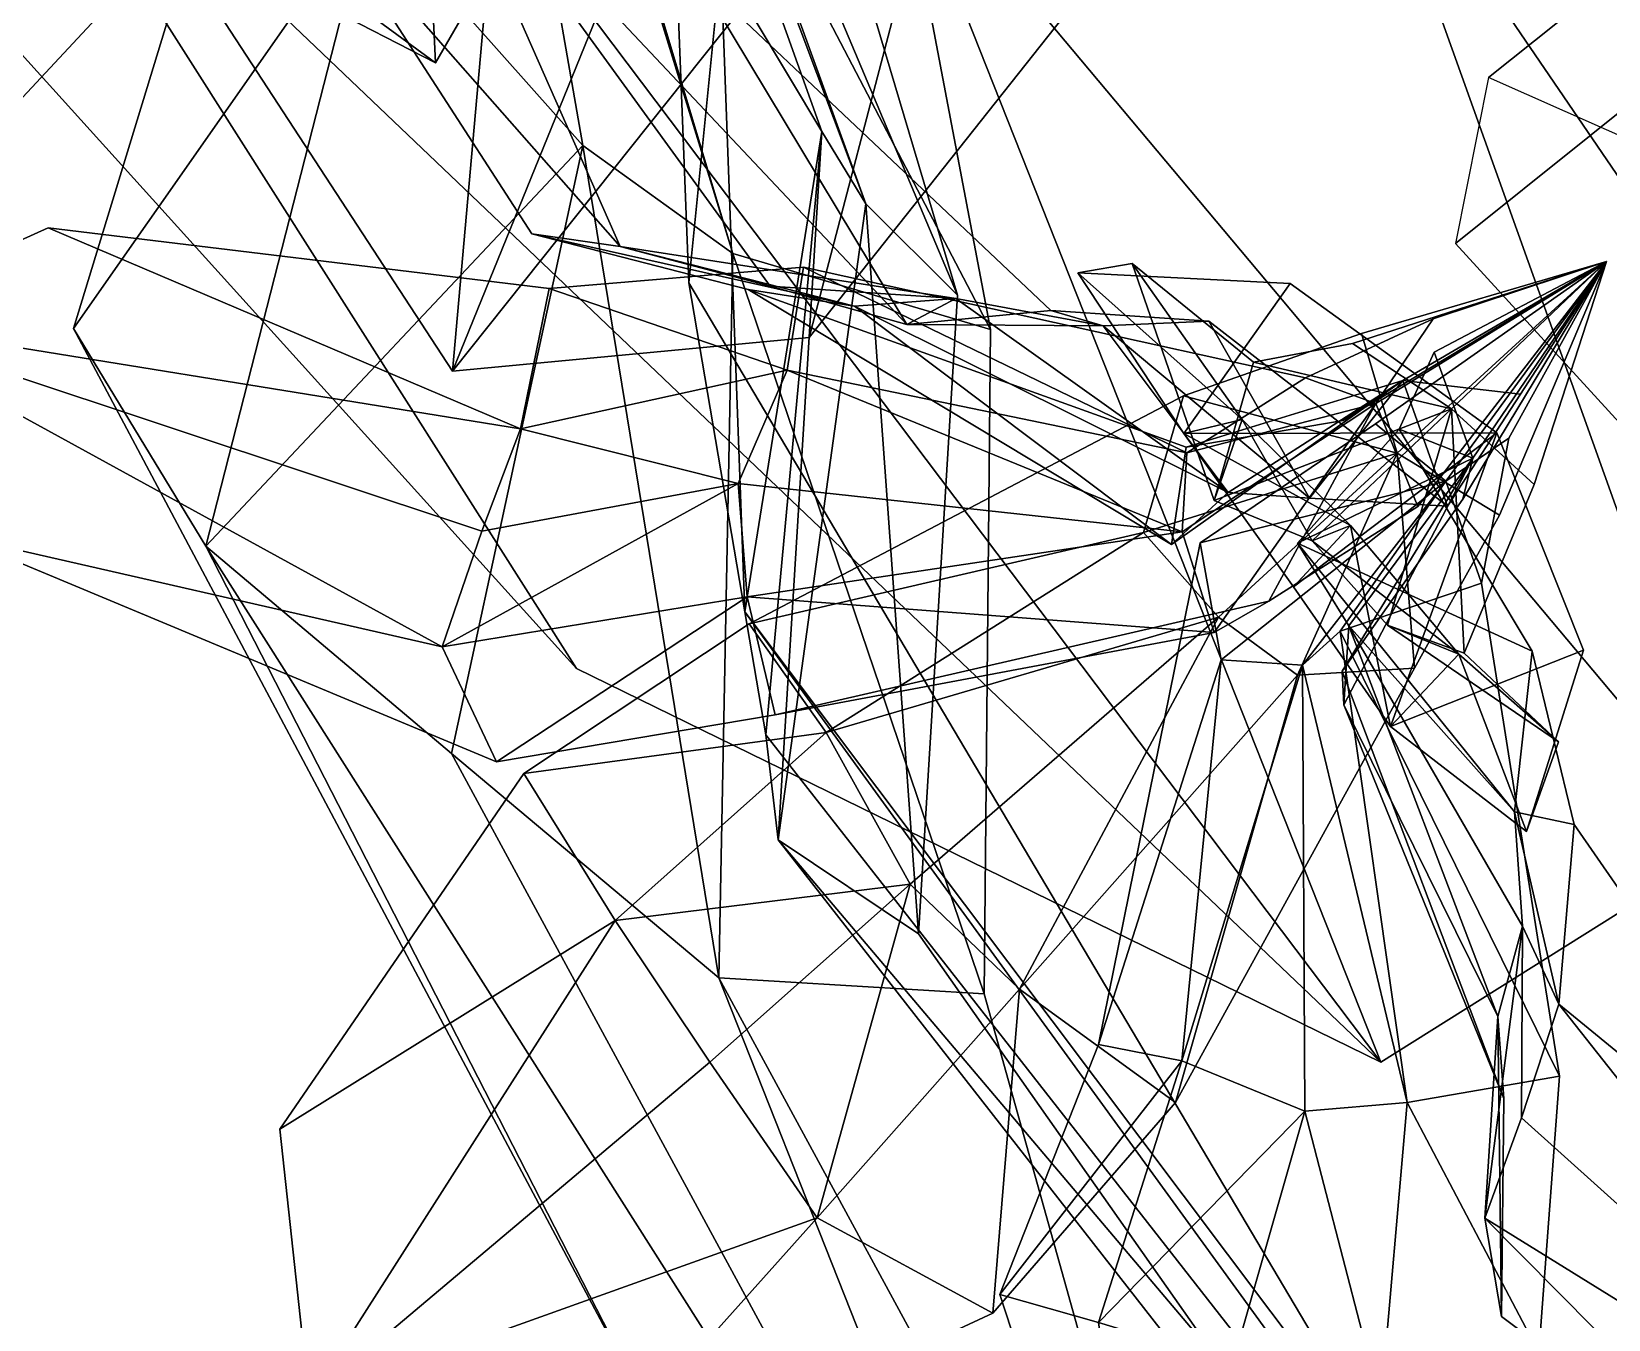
# Model space of a CAD drawing. Header units: metres. Extents: x -488 to 282, y -579 to 399.
# Drawn here: x -247.22 to -227.52, y -444.29 to -428.2 of the extents above; entities that cross this region are included whole.
import ezdxf

# ---------------------------------------------------------------- set-up
doc = ezdxf.new("R2010")
doc.units = ezdxf.units.M

msp = doc.modelspace()

# ---------------------------------------------------------------- linework, layer by layer
at = {"layer": 'coreopsi_1Pdcel', "color": 3}
for points in [[(-222.4118, -423.4999, 98.2844), (-229.0205, -428.7723, 103.8673), (-229.4303, -430.8474, 101.4122), (-222.6513, -425.4124, 95.6793)], [(-219.8092, -424.4175, 99.9832), (-226.5882, -429.8526, 105.7161), (-229.0205, -428.7723, 103.8673), (-222.4118, -423.4999, 98.2844)], [(-222.6513, -425.4124, 95.6793), (-229.4303, -430.8474, 101.4122), (-227.2552, -433.2296, 101.7209), (-220.199, -427.5297, 95.7437)]]:
    msp.add_3dface(points, dxfattribs=at)
at = {"layer": 'coreopsi_1Petal1', "color": 3}
for points in [[(-234.0823, -419.8799, 288.0904), (-218.6913, -428.7058, 294.892), (-235.3349, -415.4925, 293.7377)], [(-234.0823, -419.8799, 288.0904), (-235.3349, -415.4925, 293.7377), (-218.6913, -428.7058, 294.892)], [(-242.3478, -418.3233, 69.594), (-235.2398, -431.9226, 68.4642), (-238.1403, -416.6563, 70.7387)], [(-242.3478, -418.3233, 69.594), (-238.1403, -416.6563, 70.7387), (-235.2398, -431.9226, 68.4642)], [(-240.0736, -416.657, 64.8977), (-235.6553, -431.4922, 68.3129), (-240.8568, -419.1674, 68.348)], [(-240.0736, -416.657, 64.8977), (-240.8568, -419.1674, 68.348), (-235.6553, -431.4922, 68.3129)], [(-240.8568, -419.1674, 68.348), (-236.7996, -430.3515, 72.04102), (-241.4997, -417.8402, 71.4644)], [(-240.8568, -419.1674, 68.348), (-241.4997, -417.8402, 71.4644), (-236.7996, -430.3515, 72.04102)], [(-241.4997, -417.8402, 71.4644), (-236.7996, -430.3515, 72.04102), (-237.3499, -429.4467, 77.2634)], [(-241.4997, -417.8402, 71.4644), (-237.3499, -429.4467, 77.2634), (-236.7996, -430.3515, 72.04102)], [(-237.3499, -429.4467, 77.2634), (-238.6113, -427.3381, 81.1908), (-241.4997, -417.8402, 71.4644)], [(-237.3499, -429.4467, 77.2634), (-241.4997, -417.8402, 71.4644), (-238.6113, -427.3381, 81.1908)], [(-242.3857, -417.893, 66.2221), (-243.0014, -426.6248, 56.106), (-240.3334, -429.6247, 59.6101)], [(-242.3857, -417.893, 66.2221), (-240.3334, -429.6247, 59.6101), (-243.0014, -426.6248, 56.106)], [(-242.3857, -417.893, 66.2221), (-238.4605, -430.9705, 63.6279), (-242.3478, -418.3233, 69.594)], [(-242.3857, -417.893, 66.2221), (-242.3478, -418.3233, 69.594), (-238.4605, -430.9705, 63.6279)], [(-240.3334, -429.6247, 59.6101), (-238.4605, -430.9705, 63.6279), (-242.3857, -417.893, 66.2221)], [(-240.3334, -429.6247, 59.6101), (-242.3857, -417.893, 66.2221), (-238.4605, -430.9705, 63.6279)], [(-238.4605, -430.9705, 63.6279), (-235.2398, -431.9226, 68.4642), (-242.3478, -418.3233, 69.594)], [(-238.4605, -430.9705, 63.6279), (-242.3478, -418.3233, 69.594), (-235.2398, -431.9226, 68.4642)], [(-240.8568, -419.1674, 68.348), (-235.6553, -431.4922, 68.3129), (-236.7996, -430.3515, 72.04102)], [(-240.8568, -419.1674, 68.348), (-236.7996, -430.3515, 72.04102), (-235.6553, -431.4922, 68.3129)], [(-213.564, -433.575, 287.67), (-234.0823, -419.8799, 288.0904), (-234.6221, -421.5718, 281.3556)], [(-213.564, -433.575, 287.67), (-234.6221, -421.5718, 281.3556), (-234.0823, -419.8799, 288.0904)], [(-213.564, -433.575, 287.67), (-218.6913, -428.7058, 294.892), (-234.0823, -419.8799, 288.0904)], [(-213.564, -433.575, 287.67), (-234.0823, -419.8799, 288.0904), (-218.6913, -428.7058, 294.892)], [(-242.5275, -421.2778, 85.866), (-242.1759, -428.5895, 91.6038), (-246.41, -425.4848, 92.3095)], [(-242.5275, -421.2778, 85.866), (-246.41, -425.4848, 92.3095), (-242.1759, -428.5895, 91.6038)], [(-241.964, -432.4403, 9.05877), (-244.8718, -427.9893, 8.7682), (-240.9773, -421.3237, 2.3961)], [(-241.964, -432.4403, 9.05877), (-240.9773, -421.3237, 2.3961), (-244.8718, -427.9893, 8.7682)], [(-239.4649, -423.9037, 85.3821), (-242.1759, -428.5895, 91.6038), (-242.5275, -421.2778, 85.866)], [(-239.4649, -423.9037, 85.3821), (-242.5275, -421.2778, 85.866), (-242.1759, -428.5895, 91.6038)], [(-241.964, -432.4403, 9.05877), (-240.9773, -421.3237, 2.3961), (-238.0953, -422.9202, 0.7808)], [(-241.964, -432.4403, 9.05877), (-238.0953, -422.9202, 0.7808), (-240.9773, -421.3237, 2.3961)], [(-234.6221, -421.5718, 281.3556), (-235.2344, -423.0516, 275.2659), (-213.564, -433.575, 287.67)], [(-234.6221, -421.5718, 281.3556), (-213.564, -433.575, 287.67), (-235.2344, -423.0516, 275.2659)], [(-248.6553, -421.8467, 52.6258), (-248.1415, -429.8798, 46.5511), (-243.9563, -425.3948, 52.6059)], [(-248.6553, -421.8467, 52.6258), (-243.9563, -425.3948, 52.6059), (-248.1415, -429.8798, 46.5511)], [(-238.0953, -422.9202, 0.7808), (-235.4887, -424.3115, -0.727), (-241.964, -432.4403, 9.05877)], [(-238.0953, -422.9202, 0.7808), (-241.964, -432.4403, 9.05877), (-235.4887, -424.3115, -0.727)], [(-252.2568, -423.0458, 255.4186), (-240.4122, -436.158, 247.2042), (-247.941, -424.3247, 259.8217)], [(-252.2568, -423.0458, 255.4186), (-247.941, -424.3247, 259.8217), (-240.4122, -436.158, 247.2042)], [(-234.0883, -423.7342, 269.112), (-219.1615, -432.5369, 278.0228), (-235.2344, -423.0516, 275.2659)], [(-234.0883, -423.7342, 269.112), (-235.2344, -423.0516, 275.2659), (-219.1615, -432.5369, 278.0228)], [(-235.2344, -423.0516, 275.2659), (-219.1615, -432.5369, 278.0228), (-213.564, -433.575, 287.67)], [(-235.2344, -423.0516, 275.2659), (-213.564, -433.575, 287.67), (-219.1615, -432.5369, 278.0228)], [(-236.4139, -425.8099, 266.2073), (-225.9363, -438.2962, 256.4424), (-231.2511, -423.4471, 270.732)], [(-236.4139, -425.8099, 266.2073), (-231.2511, -423.4471, 270.732), (-225.9363, -438.2962, 256.4424)], [(-238.6113, -427.3381, 81.1908), (-239.0098, -431.3368, 90.44), (-239.2985, -423.9715, 85.9724)], [(-238.6113, -427.3381, 81.1908), (-239.2985, -423.9715, 85.9724), (-239.0098, -431.3368, 90.44)], [(-247.941, -424.3247, 259.8217), (-240.4122, -436.158, 247.2042), (-230.3652, -441.0762, 247.793)], [(-247.941, -424.3247, 259.8217), (-230.3652, -441.0762, 247.793), (-240.4122, -436.158, 247.2042)], [(-242.4411, -425.0627, 262.7975), (-247.941, -424.3247, 259.8217), (-230.3652, -441.0762, 247.793)], [(-242.4411, -425.0627, 262.7975), (-230.3652, -441.0762, 247.793), (-247.941, -424.3247, 259.8217)], [(-235.4887, -424.3115, -0.727), (-237.5085, -432.0202, 5.2121), (-241.964, -432.4403, 9.05877)], [(-235.4887, -424.3115, -0.727), (-241.964, -432.4403, 9.05877), (-237.5085, -432.0202, 5.2121)], [(-232.5654, -425.7821, -1.2709), (-237.5085, -432.0202, 5.2121), (-235.4887, -424.3115, -0.727)], [(-232.5654, -425.7821, -1.2709), (-235.4887, -424.3115, -0.727), (-237.5085, -432.0202, 5.2121)], [(-244.5083, -424.7373, 52.8387), (-246.6965, -431.9081, 49.4023), (-243.0014, -426.6248, 56.106)], [(-244.5083, -424.7373, 52.8387), (-243.0014, -426.6248, 56.106), (-246.6965, -431.9081, 49.4023)], [(-230.3652, -441.0762, 247.793), (-236.4139, -425.8099, 266.2073), (-242.4411, -425.0627, 262.7975)], [(-230.3652, -441.0762, 247.793), (-242.4411, -425.0627, 262.7975), (-236.4139, -425.8099, 266.2073)], [(-242.1759, -428.5895, 91.6038), (-244.0571, -427.6184, 107.8608), (-246.41, -425.4848, 92.3095)], [(-242.1759, -428.5895, 91.6038), (-246.41, -425.4848, 92.3095), (-244.0571, -427.6184, 107.8608)], [(-242.2157, -425.5604, 119.0293), (-243.6458, -426.5913, 116.0214), (-239.8683, -430.8845, 112.8181)], [(-242.2157, -425.5604, 119.0293), (-239.8683, -430.8845, 112.8181), (-243.6458, -426.5913, 116.0214)], [(-236.2867, -431.8608, 115.4911), (-238.9116, -427.497, 119.5431), (-242.2157, -425.5604, 119.0293)], [(-236.2867, -431.8608, 115.4911), (-242.2157, -425.5604, 119.0293), (-238.9116, -427.497, 119.5431)], [(-237.9928, -431.3785, 114.2363), (-236.2867, -431.8608, 115.4911), (-242.2157, -425.5604, 119.0293)], [(-237.9928, -431.3785, 114.2363), (-242.2157, -425.5604, 119.0293), (-236.2867, -431.8608, 115.4911)], [(-242.2157, -425.5604, 119.0293), (-239.8683, -430.8845, 112.8181), (-237.9928, -431.3785, 114.2363)], [(-242.2157, -425.5604, 119.0293), (-237.9928, -431.3785, 114.2363), (-239.8683, -430.8845, 112.8181)], [(-230.3652, -441.0762, 247.793), (-225.9363, -438.2962, 256.4424), (-236.4139, -425.8099, 266.2073)], [(-230.3652, -441.0762, 247.793), (-236.4139, -425.8099, 266.2073), (-225.9363, -438.2962, 256.4424)], [(-243.0014, -426.6248, 56.106), (-246.6965, -431.9081, 49.4023), (-245.0456, -434.6265, 53.6391)], [(-243.0014, -426.6248, 56.106), (-245.0456, -434.6265, 53.6391), (-246.6965, -431.9081, 49.4023)], [(-240.3334, -429.6247, 59.6101), (-243.0014, -426.6248, 56.106), (-245.0456, -434.6265, 53.6391)], [(-240.3334, -429.6247, 59.6101), (-245.0456, -434.6265, 53.6391), (-243.0014, -426.6248, 56.106)], [(-239.8683, -430.8845, 112.8181), (-243.6458, -426.5913, 116.0214), (-240.9717, -430.7252, 110.5755)], [(-239.8683, -430.8845, 112.8181), (-240.9717, -430.7252, 110.5755), (-243.6458, -426.5913, 116.0214)], [(-227.4948, -426.8854, -5.7983), (-223.3417, -435.9508, -4.9199), (-229.5195, -426.8987, -2.5535)], [(-227.4948, -426.8854, -5.7983), (-229.5195, -426.8987, -2.5535), (-223.3417, -435.9508, -4.9199)], [(-238.3127, -435.4502, 85.9786), (-239.0098, -431.3368, 90.44), (-238.6113, -427.3381, 81.1908)], [(-238.3127, -435.4502, 85.9786), (-238.6113, -427.3381, 81.1908), (-239.0098, -431.3368, 90.44)], [(-234.4897, -431.6848, 116.6985), (-238.9116, -427.497, 119.5431), (-236.2867, -431.8608, 115.4911)], [(-234.4897, -431.6848, 116.6985), (-236.2867, -431.8608, 115.4911), (-238.9116, -427.497, 119.5431)], [(-238.3127, -435.4502, 85.9786), (-238.6113, -427.3381, 81.1908), (-237.3499, -429.4467, 77.2634)], [(-238.3127, -435.4502, 85.9786), (-237.3499, -429.4467, 77.2634), (-238.6113, -427.3381, 81.1908)], [(-238.0494, -436.984, 80.329), (-238.3127, -435.4502, 85.9786), (-237.3499, -429.4467, 77.2634)], [(-238.0494, -436.984, 80.329), (-237.3499, -429.4467, 77.2634), (-238.3127, -435.4502, 85.9786)], [(-237.3499, -429.4467, 77.2634), (-237.8932, -438.2965, 75.1989), (-238.0494, -436.984, 80.329)], [(-237.3499, -429.4467, 77.2634), (-238.0494, -436.984, 80.329), (-237.8932, -438.2965, 75.1989)], [(-237.3499, -429.4467, 77.2634), (-236.7996, -430.3515, 72.04102), (-237.8932, -438.2965, 75.1989)], [(-237.3499, -429.4467, 77.2634), (-237.8932, -438.2965, 75.1989), (-236.7996, -430.3515, 72.04102)], [(-240.3334, -429.6247, 59.6101), (-245.0456, -434.6265, 53.6391), (-241.9763, -437.2181, 57.09289)], [(-240.3334, -429.6247, 59.6101), (-241.9763, -437.2181, 57.09289), (-245.0456, -434.6265, 53.6391)], [(-241.9763, -437.2181, 57.09289), (-238.6345, -440.0211, 61.00618), (-240.3334, -429.6247, 59.6101)], [(-241.9763, -437.2181, 57.09289), (-240.3334, -429.6247, 59.6101), (-238.6345, -440.0211, 61.00618)], [(-238.6345, -440.0211, 61.00618), (-238.4605, -430.9705, 63.6279), (-240.3334, -429.6247, 59.6101)], [(-238.6345, -440.0211, 61.00618), (-240.3334, -429.6247, 59.6101), (-238.4605, -430.9705, 63.6279)], [(-236.7996, -430.3515, 72.04102), (-236.1404, -439.4718, 70.3397), (-237.8932, -438.2965, 75.1989)], [(-236.7996, -430.3515, 72.04102), (-237.8932, -438.2965, 75.1989), (-236.1404, -439.4718, 70.3397)], [(-235.6553, -431.4922, 68.3129), (-236.1404, -439.4718, 70.3397), (-236.7996, -430.3515, 72.04102)], [(-235.6553, -431.4922, 68.3129), (-236.7996, -430.3515, 72.04102), (-236.1404, -439.4718, 70.3397)], [(-241.1131, -433.1625, 109.271), (-247.015, -430.6504, 108.1714), (-249.552, -431.796, 105.4915)], [(-241.1131, -433.1625, 109.271), (-249.552, -431.796, 105.4915), (-247.015, -430.6504, 108.1714)], [(-240.7573, -431.4108, 110.5051), (-247.015, -430.6504, 108.1714), (-241.1131, -433.1625, 109.271)], [(-240.7573, -431.4108, 110.5051), (-241.1131, -433.1625, 109.271), (-247.015, -430.6504, 108.1714)], [(-236.9409, -431.631, 110.4089), (-240.9717, -430.7252, 110.5755), (-238.2714, -431.4231, 108.4052)], [(-236.9409, -431.631, 110.4089), (-238.2714, -431.4231, 108.4052), (-240.9717, -430.7252, 110.5755)], [(-239.8683, -430.8845, 112.8181), (-240.9717, -430.7252, 110.5755), (-236.9409, -431.631, 110.4089)], [(-239.8683, -430.8845, 112.8181), (-236.9409, -431.631, 110.4089), (-240.9717, -430.7252, 110.5755)], [(-239.8683, -430.8845, 112.8181), (-236.9409, -431.631, 110.4089), (-235.6766, -431.535, 111.8232)], [(-239.8683, -430.8845, 112.8181), (-235.6766, -431.535, 111.8232), (-236.9409, -431.631, 110.4089)], [(-237.9928, -431.3785, 114.2363), (-239.8683, -430.8845, 112.8181), (-235.6766, -431.535, 111.8232)], [(-237.9928, -431.3785, 114.2363), (-235.6766, -431.535, 111.8232), (-239.8683, -430.8845, 112.8181)], [(-238.6345, -440.0211, 61.00618), (-235.3204, -440.2202, 66.1333), (-238.4605, -430.9705, 63.6279)], [(-238.6345, -440.0211, 61.00618), (-238.4605, -430.9705, 63.6279), (-235.3204, -440.2202, 66.1333)], [(-238.4605, -430.9705, 63.6279), (-235.3204, -440.2202, 66.1333), (-235.2398, -431.9226, 68.4642)], [(-238.4605, -430.9705, 63.6279), (-235.2398, -431.9226, 68.4642), (-235.3204, -440.2202, 66.1333)], [(-230.0906, -432.5606, 105.9574), (-230.8345, -433.0576, 104.6545), (-227.5471, -431.0711, 103.4256)], [(-230.0906, -432.5606, 105.9574), (-227.5471, -431.0711, 103.4256), (-230.8345, -433.0576, 104.6545)], [(-229.4807, -432.9114, 106.2491), (-230.7171, -432.0954, 105.6984), (-227.5471, -431.0711, 103.4256)], [(-229.4807, -432.9114, 106.2491), (-227.5471, -431.0711, 103.4256), (-230.7171, -432.0954, 105.6984)], [(-227.5471, -431.0711, 103.4256), (-230.6048, -431.9719, 105.1399), (-230.1611, -433.4654, 105.017)], [(-227.5471, -431.0711, 103.4256), (-230.1611, -433.4654, 105.017), (-230.6048, -431.9719, 105.1399)], [(-227.5471, -431.0711, 103.4256), (-230.4326, -433.1007, 104.2346), (-229.5512, -433.8161, 105.3087)], [(-227.5471, -431.0711, 103.4256), (-229.5512, -433.8161, 105.3087), (-230.4326, -433.1007, 104.2346)], [(-227.5471, -431.0711, 103.4256), (-229.7114, -431.788, 106.2366), (-230.4269, -432.8465, 105.3367)], [(-227.5471, -431.0711, 103.4256), (-230.4269, -432.8465, 105.3367), (-229.7114, -431.788, 106.2366)], [(-230.4269, -432.8465, 105.3367), (-229.9029, -434.1329, 104.5828), (-227.5471, -431.0711, 103.4256)], [(-230.4269, -432.8465, 105.3367), (-227.5471, -431.0711, 103.4256), (-229.9029, -434.1329, 104.5828)], [(-230.1611, -433.4654, 105.017), (-228.8833, -434.2428, 105.5276), (-227.5471, -431.0711, 103.4256)], [(-230.1611, -433.4654, 105.017), (-227.5471, -431.0711, 103.4256), (-228.8833, -434.2428, 105.5276)], [(-227.5471, -431.0711, 103.4256), (-228.6201, -432.7275, 106.4595), (-230.0906, -432.5606, 105.9574)], [(-227.5471, -431.0711, 103.4256), (-230.0906, -432.5606, 105.9574), (-228.6201, -432.7275, 106.4595)], [(-229.2149, -433.5302, 105.9294), (-229.6975, -432.2054, 106.6432), (-227.5471, -431.0711, 103.4256)], [(-229.2149, -433.5302, 105.9294), (-227.5471, -431.0711, 103.4256), (-229.6975, -432.2054, 106.6432)], [(-229.5512, -433.8161, 105.3087), (-228.7659, -433.2806, 106.5714), (-227.5471, -431.0711, 103.4256)], [(-229.5512, -433.8161, 105.3087), (-227.5471, -431.0711, 103.4256), (-228.7659, -433.2806, 106.5714)], [(-227.5471, -431.0711, 103.4256), (-228.4479, -433.8563, 105.5543), (-229.4807, -432.9114, 106.2491)], [(-227.5471, -431.0711, 103.4256), (-229.4807, -432.9114, 106.2491), (-228.4479, -433.8563, 105.5543)], [(-227.5471, -431.0711, 103.4256), (-229.3413, -434.0402, 104.4576), (-229.2149, -433.5302, 105.9294)], [(-227.5471, -431.0711, 103.4256), (-229.2149, -433.5302, 105.9294), (-229.3413, -434.0402, 104.4576)], [(-237.5766, -431.1437, 109.3889), (-240.7573, -431.4108, 110.5051), (-237.7805, -432.4306, 108.3508)], [(-237.5766, -431.1437, 109.3889), (-237.7805, -432.4306, 108.3508), (-240.7573, -431.4108, 110.5051)], [(-232.7867, -433.4634, 108.0621), (-237.5766, -431.1437, 109.3889), (-237.7805, -432.4306, 108.3508)], [(-232.7867, -433.4634, 108.0621), (-237.7805, -432.4306, 108.3508), (-237.5766, -431.1437, 109.3889)], [(-231.3077, -432.5258, 108.3737), (-237.5766, -431.1437, 109.3889), (-232.7867, -433.4634, 108.0621)], [(-231.3077, -432.5258, 108.3737), (-232.7867, -433.4634, 108.0621), (-237.5766, -431.1437, 109.3889)], [(-232.0973, -433.044, 114.0429), (-234.1516, -431.2155, 117.1304), (-233.471, -431.095, 113.6647)], [(-232.0973, -433.044, 114.0429), (-233.471, -431.095, 113.6647), (-234.1516, -431.2155, 117.1304)], [(-232.8246, -433.2197, 117.8338), (-231.4963, -431.3484, 123.9735), (-234.1516, -431.2155, 117.1304)], [(-232.8246, -433.2197, 117.8338), (-234.1516, -431.2155, 117.1304), (-231.4963, -431.3484, 123.9735)], [(-232.8246, -433.2197, 117.8338), (-234.1516, -431.2155, 117.1304), (-232.0973, -433.044, 114.0429)], [(-232.8246, -433.2197, 117.8338), (-232.0973, -433.044, 114.0429), (-234.1516, -431.2155, 117.1304)], [(-232.4475, -434.0564, 108.1892), (-233.471, -431.095, 113.6647), (-231.9558, -432.3284, 107.5291)], [(-232.4475, -434.0564, 108.1892), (-231.9558, -432.3284, 107.5291), (-233.471, -431.095, 113.6647)], [(-232.0973, -433.044, 114.0429), (-233.471, -431.095, 113.6647), (-232.4475, -434.0564, 108.1892)], [(-232.0973, -433.044, 114.0429), (-232.4475, -434.0564, 108.1892), (-233.471, -431.095, 113.6647)], [(-237.7805, -432.4306, 108.3508), (-240.7573, -431.4108, 110.5051), (-241.1131, -433.1625, 109.271)], [(-237.7805, -432.4306, 108.3508), (-241.1131, -433.1625, 109.271), (-240.7573, -431.4108, 110.5051)], [(-238.3127, -435.4502, 85.9786), (-230.0887, -446.3892, 94.2409), (-239.0098, -431.3368, 90.44)], [(-238.3127, -435.4502, 85.9786), (-239.0098, -431.3368, 90.44), (-230.0887, -446.3892, 94.2409)], [(-232.9815, -434.6073, 107.1107), (-238.2714, -431.4231, 108.4052), (-232.796, -433.3897, 105.6456)], [(-232.9815, -434.6073, 107.1107), (-232.796, -433.3897, 105.6456), (-238.2714, -431.4231, 108.4052)], [(-236.9409, -431.631, 110.4089), (-238.2714, -431.4231, 108.4052), (-232.9815, -434.6073, 107.1107)], [(-236.9409, -431.631, 110.4089), (-232.9815, -434.6073, 107.1107), (-238.2714, -431.4231, 108.4052)], [(-235.6766, -431.535, 111.8232), (-236.2867, -431.8608, 115.4911), (-237.9928, -431.3785, 114.2363)], [(-235.6766, -431.535, 111.8232), (-237.9928, -431.3785, 114.2363), (-236.2867, -431.8608, 115.4911)], [(-228.9136, -433.2115, 125.3929), (-231.4963, -431.3484, 123.9735), (-232.8246, -433.2197, 117.8338)], [(-228.9136, -433.2115, 125.3929), (-232.8246, -433.2197, 117.8338), (-231.4963, -431.3484, 123.9735)], [(-235.6766, -431.535, 111.8232), (-236.9409, -431.631, 110.4089), (-232.2708, -433.9584, 108.1189)], [(-235.6766, -431.535, 111.8232), (-232.2708, -433.9584, 108.1189), (-236.9409, -431.631, 110.4089)], [(-232.2708, -433.9584, 108.1189), (-236.9409, -431.631, 110.4089), (-232.9815, -434.6073, 107.1107)], [(-232.2708, -433.9584, 108.1189), (-232.9815, -434.6073, 107.1107), (-236.9409, -431.631, 110.4089)], [(-235.6766, -431.535, 111.8232), (-233.8342, -431.8771, 112.9467), (-236.2867, -431.8608, 115.4911)], [(-235.6766, -431.535, 111.8232), (-236.2867, -431.8608, 115.4911), (-233.8342, -431.8771, 112.9467)], [(-232.2708, -433.9584, 108.1189), (-233.8342, -431.8771, 112.9467), (-235.6766, -431.535, 111.8232)], [(-232.2708, -433.9584, 108.1189), (-235.6766, -431.535, 111.8232), (-233.8342, -431.8771, 112.9467)], [(-241.5976, -434.4424, 107.5842), (-241.1131, -433.1625, 109.271), (-249.552, -431.796, 105.4915)], [(-241.5976, -434.4424, 107.5842), (-249.552, -431.796, 105.4915), (-241.1131, -433.1625, 109.271)], [(-249.552, -431.796, 105.4915), (-248.1878, -434.4971, 103.7599), (-242.0925, -435.8867, 105.7291)], [(-249.552, -431.796, 105.4915), (-242.0925, -435.8867, 105.7291), (-248.1878, -434.4971, 103.7599)], [(-249.552, -431.796, 105.4915), (-242.0925, -435.8867, 105.7291), (-241.5976, -434.4424, 107.5842)], [(-249.552, -431.796, 105.4915), (-241.5976, -434.4424, 107.5842), (-242.0925, -435.8867, 105.7291)], [(-233.8342, -431.8771, 112.9467), (-234.4897, -431.6848, 116.6985), (-236.2867, -431.8608, 115.4911)], [(-233.8342, -431.8771, 112.9467), (-236.2867, -431.8608, 115.4911), (-234.4897, -431.6848, 116.6985)], [(-232.5123, -431.8181, 113.9587), (-234.4897, -431.6848, 116.6985), (-233.8342, -431.8771, 112.9467)], [(-232.5123, -431.8181, 113.9587), (-233.8342, -431.8771, 112.9467), (-234.4897, -431.6848, 116.6985)], [(-231.2544, -434.0281, 109.0989), (-232.5123, -431.8181, 113.9587), (-233.8342, -431.8771, 112.9467)], [(-231.2544, -434.0281, 109.0989), (-233.8342, -431.8771, 112.9467), (-232.5123, -431.8181, 113.9587)], [(-229.5323, -434.1286, 108.6652), (-232.5123, -431.8181, 113.9587), (-231.2544, -434.0281, 109.0989)], [(-229.5323, -434.1286, 108.6652), (-231.2544, -434.0281, 109.0989), (-232.5123, -431.8181, 113.9587)], [(-229.7114, -431.788, 106.2366), (-231.3077, -432.5258, 108.3737), (-230.4269, -432.8465, 105.3367)], [(-229.7114, -431.788, 106.2366), (-230.4269, -432.8465, 105.3367), (-231.3077, -432.5258, 108.3737)], [(-246.6965, -431.9081, 49.4023), (-239.5557, -445.3442, 43.2989), (-245.0456, -434.6265, 53.6391)], [(-246.6965, -431.9081, 49.4023), (-245.0456, -434.6265, 53.6391), (-239.5557, -445.3442, 43.2989)], [(-231.2544, -434.0281, 109.0989), (-233.8342, -431.8771, 112.9467), (-232.2708, -433.9584, 108.1189)], [(-231.2544, -434.0281, 109.0989), (-232.2708, -433.9584, 108.1189), (-233.8342, -431.8771, 112.9467)], [(-230.6048, -431.9719, 105.1399), (-232.8309, -432.7524, 106.5873), (-230.1611, -433.4654, 105.017)], [(-230.6048, -431.9719, 105.1399), (-230.1611, -433.4654, 105.017), (-232.8309, -432.7524, 106.5873)], [(-229.4807, -432.9114, 106.2491), (-231.9558, -432.3284, 107.5291), (-230.7171, -432.0954, 105.6984)], [(-229.4807, -432.9114, 106.2491), (-230.7171, -432.0954, 105.6984), (-231.9558, -432.3284, 107.5291)], [(-229.2149, -433.5302, 105.9294), (-230.1369, -433.1672, 108.5981), (-229.6975, -432.2054, 106.6432)], [(-229.2149, -433.5302, 105.9294), (-229.6975, -432.2054, 106.6432), (-230.1369, -433.1672, 108.5981)], [(-238.3961, -433.8465, 106.8049), (-237.7805, -432.4306, 108.3508), (-241.1131, -433.1625, 109.271)], [(-238.3961, -433.8465, 106.8049), (-241.1131, -433.1625, 109.271), (-237.7805, -432.4306, 108.3508)], [(-232.8491, -434.45, 107.0516), (-237.7805, -432.4306, 108.3508), (-238.3961, -433.8465, 106.8049)], [(-232.8491, -434.45, 107.0516), (-238.3961, -433.8465, 106.8049), (-237.7805, -432.4306, 108.3508)], [(-232.7867, -433.4634, 108.0621), (-237.7805, -432.4306, 108.3508), (-232.8491, -434.45, 107.0516)], [(-232.7867, -433.4634, 108.0621), (-232.8491, -434.45, 107.0516), (-237.7805, -432.4306, 108.3508)], [(-232.4475, -434.0564, 108.1892), (-231.9558, -432.3284, 107.5291), (-229.4807, -432.9114, 106.2491)], [(-232.4475, -434.0564, 108.1892), (-229.4807, -432.9114, 106.2491), (-231.9558, -432.3284, 107.5291)], [(-232.2708, -433.9584, 108.1189), (-232.9815, -434.6073, 107.1107), (-230.0906, -432.5606, 105.9574)], [(-232.2708, -433.9584, 108.1189), (-230.0906, -432.5606, 105.9574), (-232.9815, -434.6073, 107.1107)], [(-232.9815, -434.6073, 107.1107), (-232.796, -433.3897, 105.6456), (-230.0906, -432.5606, 105.9574)], [(-232.9815, -434.6073, 107.1107), (-230.0906, -432.5606, 105.9574), (-232.796, -433.3897, 105.6456)], [(-230.0906, -432.5606, 105.9574), (-232.796, -433.3897, 105.6456), (-230.8345, -433.0576, 104.6545)], [(-230.0906, -432.5606, 105.9574), (-230.8345, -433.0576, 104.6545), (-232.796, -433.3897, 105.6456)], [(-230.4269, -432.8465, 105.3367), (-231.3077, -432.5258, 108.3737), (-232.7867, -433.4634, 108.0621)], [(-230.4269, -432.8465, 105.3367), (-232.7867, -433.4634, 108.0621), (-231.3077, -432.5258, 108.3737)], [(-230.0906, -432.5606, 105.9574), (-231.2544, -434.0281, 109.0989), (-232.2708, -433.9584, 108.1189)], [(-230.0906, -432.5606, 105.9574), (-232.2708, -433.9584, 108.1189), (-231.2544, -434.0281, 109.0989)], [(-230.0906, -432.5606, 105.9574), (-229.5323, -434.1286, 108.6652), (-231.2544, -434.0281, 109.0989)], [(-230.0906, -432.5606, 105.9574), (-231.2544, -434.0281, 109.0989), (-229.5323, -434.1286, 108.6652)], [(-228.6201, -432.7275, 106.4595), (-229.5323, -434.1286, 108.6652), (-230.0906, -432.5606, 105.9574)], [(-228.6201, -432.7275, 106.4595), (-230.0906, -432.5606, 105.9574), (-229.5323, -434.1286, 108.6652)], [(-232.8309, -432.7524, 106.5873), (-238.2562, -435.5977, 104.4168), (-233.3315, -434.4587, 106.5463)], [(-232.8309, -432.7524, 106.5873), (-233.3315, -434.4587, 106.5463), (-238.2562, -435.5977, 104.4168)], [(-230.1611, -433.4654, 105.017), (-232.8309, -432.7524, 106.5873), (-233.3315, -434.4587, 106.5463)], [(-230.1611, -433.4654, 105.017), (-233.3315, -434.4587, 106.5463), (-232.8309, -432.7524, 106.5873)], [(-230.4269, -432.8465, 105.3367), (-232.7867, -433.4634, 108.0621), (-232.8491, -434.45, 107.0516)], [(-230.4269, -432.8465, 105.3367), (-232.8491, -434.45, 107.0516), (-232.7867, -433.4634, 108.0621)], [(-232.8491, -434.45, 107.0516), (-232.4458, -435.7079, 106.6069), (-230.4269, -432.8465, 105.3367)], [(-232.8491, -434.45, 107.0516), (-230.4269, -432.8465, 105.3367), (-232.4458, -435.7079, 106.6069)], [(-232.4458, -435.7079, 106.6069), (-231.765, -435.314, 104.862), (-230.4269, -432.8465, 105.3367)], [(-232.4458, -435.7079, 106.6069), (-230.4269, -432.8465, 105.3367), (-231.765, -435.314, 104.862)], [(-230.4269, -432.8465, 105.3367), (-231.765, -435.314, 104.862), (-229.9029, -434.1329, 104.5828)], [(-230.4269, -432.8465, 105.3367), (-229.9029, -434.1329, 104.5828), (-231.765, -435.314, 104.862)], [(-232.8246, -433.2197, 117.8338), (-232.0973, -433.044, 114.0429), (-230.7457, -434.3712, 114.1821)], [(-232.8246, -433.2197, 117.8338), (-230.7457, -434.3712, 114.1821), (-232.0973, -433.044, 114.0429)], [(-231.2221, -434.5615, 108.6205), (-232.4475, -434.0564, 108.1892), (-229.4807, -432.9114, 106.2491)], [(-231.2221, -434.5615, 108.6205), (-229.4807, -432.9114, 106.2491), (-232.4475, -434.0564, 108.1892)], [(-231.2221, -434.5615, 108.6205), (-232.0973, -433.044, 114.0429), (-232.4475, -434.0564, 108.1892)], [(-231.2221, -434.5615, 108.6205), (-232.4475, -434.0564, 108.1892), (-232.0973, -433.044, 114.0429)], [(-230.7457, -434.3712, 114.1821), (-232.0973, -433.044, 114.0429), (-231.2221, -434.5615, 108.6205)], [(-230.7457, -434.3712, 114.1821), (-231.2221, -434.5615, 108.6205), (-232.0973, -433.044, 114.0429)], [(-229.4807, -432.9114, 106.2491), (-230.2826, -435.6168, 108.5761), (-231.2221, -434.5615, 108.6205)], [(-229.4807, -432.9114, 106.2491), (-231.2221, -434.5615, 108.6205), (-230.2826, -435.6168, 108.5761)], [(-229.4807, -432.9114, 106.2491), (-229.3241, -435.9645, 107.1187), (-230.2826, -435.6168, 108.5761)], [(-229.4807, -432.9114, 106.2491), (-230.2826, -435.6168, 108.5761), (-229.3241, -435.9645, 107.1187)], [(-228.4479, -433.8563, 105.5543), (-229.3241, -435.9645, 107.1187), (-229.4807, -432.9114, 106.2491)], [(-228.4479, -433.8563, 105.5543), (-229.4807, -432.9114, 106.2491), (-229.3241, -435.9645, 107.1187)], [(-238.3961, -433.8465, 106.8049), (-241.1131, -433.1625, 109.271), (-241.5976, -434.4424, 107.5842)], [(-238.3961, -433.8465, 106.8049), (-241.5976, -434.4424, 107.5842), (-241.1131, -433.1625, 109.271)], [(-228.9136, -433.2115, 125.3929), (-232.8246, -433.2197, 117.8338), (-231.4566, -435.1379, 117.3631)], [(-228.9136, -433.2115, 125.3929), (-231.4566, -435.1379, 117.3631), (-232.8246, -433.2197, 117.8338)], [(-231.4566, -435.1379, 117.3631), (-232.8246, -433.2197, 117.8338), (-230.7457, -434.3712, 114.1821)], [(-231.4566, -435.1379, 117.3631), (-230.7457, -434.3712, 114.1821), (-232.8246, -433.2197, 117.8338)], [(-230.4326, -433.1007, 104.2346), (-232.6227, -434.5883, 105.0408), (-229.5512, -433.8161, 105.3087)], [(-230.4326, -433.1007, 104.2346), (-229.5512, -433.8161, 105.3087), (-232.6227, -434.5883, 105.0408)], [(-231.4566, -435.1379, 117.3631), (-230.2453, -436.8803, 116.8998), (-228.9136, -433.2115, 125.3929)], [(-231.4566, -435.1379, 117.3631), (-228.9136, -433.2115, 125.3929), (-230.2453, -436.8803, 116.8998)], [(-231.4077, -434.5906, 108.7479), (-230.1369, -433.1672, 108.5981), (-229.2149, -433.5302, 105.9294)], [(-231.4077, -434.5906, 108.7479), (-229.2149, -433.5302, 105.9294), (-230.1369, -433.1672, 108.5981)], [(-231.4077, -434.5906, 108.7479), (-228.4732, -435.9384, 114.1673), (-230.1369, -433.1672, 108.5981)], [(-231.4077, -434.5906, 108.7479), (-230.1369, -433.1672, 108.5981), (-228.4732, -435.9384, 114.1673)], [(-230.2453, -436.8803, 116.8998), (-227.8319, -435.9294, 122.8682), (-228.9136, -433.2115, 125.3929)], [(-230.2453, -436.8803, 116.8998), (-228.9136, -433.2115, 125.3929), (-227.8319, -435.9294, 122.8682)], [(-229.5512, -433.8161, 105.3087), (-229.1058, -435.0915, 107.8146), (-228.7659, -433.2806, 106.5714)], [(-229.5512, -433.8161, 105.3087), (-228.7659, -433.2806, 106.5714), (-229.1058, -435.0915, 107.8146)], [(-230.1611, -433.4654, 105.017), (-233.3315, -434.4587, 106.5463), (-232.392, -435.514, 106.5019)], [(-230.1611, -433.4654, 105.017), (-232.392, -435.514, 106.5019), (-233.3315, -434.4587, 106.5463)], [(-232.392, -435.514, 106.5019), (-231.406, -436.2421, 107.1656), (-230.1611, -433.4654, 105.017)], [(-232.392, -435.514, 106.5019), (-230.1611, -433.4654, 105.017), (-231.406, -436.2421, 107.1656)], [(-230.765, -435.6256, 108.0708), (-231.4077, -434.5906, 108.7479), (-229.2149, -433.5302, 105.9294)], [(-230.765, -435.6256, 108.0708), (-229.2149, -433.5302, 105.9294), (-231.4077, -434.5906, 108.7479)], [(-231.406, -436.2421, 107.1656), (-229.9461, -436.1527, 105.9311), (-230.1611, -433.4654, 105.017)], [(-231.406, -436.2421, 107.1656), (-230.1611, -433.4654, 105.017), (-229.9461, -436.1527, 105.9311)], [(-229.3413, -434.0402, 104.4576), (-230.8474, -436.1912, 105.3322), (-229.2149, -433.5302, 105.9294)], [(-229.3413, -434.0402, 104.4576), (-229.2149, -433.5302, 105.9294), (-230.8474, -436.1912, 105.3322)], [(-229.2149, -433.5302, 105.9294), (-230.8474, -436.1912, 105.3322), (-230.8274, -436.6121, 107.0603)], [(-229.2149, -433.5302, 105.9294), (-230.8274, -436.6121, 107.0603), (-230.8474, -436.1912, 105.3322)], [(-229.2149, -433.5302, 105.9294), (-230.8274, -436.6121, 107.0603), (-230.765, -435.6256, 108.0708)], [(-229.2149, -433.5302, 105.9294), (-230.765, -435.6256, 108.0708), (-230.8274, -436.6121, 107.0603)], [(-230.1611, -433.4654, 105.017), (-229.9461, -436.1527, 105.9311), (-228.8833, -434.2428, 105.5276)], [(-230.1611, -433.4654, 105.017), (-228.8833, -434.2428, 105.5276), (-229.9461, -436.1527, 105.9311)], [(-229.5512, -433.8161, 105.3087), (-232.6227, -434.5883, 105.0408), (-232.3597, -436.0474, 106.0235)], [(-229.5512, -433.8161, 105.3087), (-232.3597, -436.0474, 106.0235), (-232.6227, -434.5883, 105.0408)], [(-229.5512, -433.8161, 105.3087), (-232.3597, -436.0474, 106.0235), (-231.3434, -436.1171, 107.0036)], [(-229.5512, -433.8161, 105.3087), (-231.3434, -436.1171, 107.0036), (-232.3597, -436.0474, 106.0235)], [(-231.3434, -436.1171, 107.0036), (-230.872, -435.6911, 108.2441), (-229.5512, -433.8161, 105.3087)], [(-231.3434, -436.1171, 107.0036), (-229.5512, -433.8161, 105.3087), (-230.872, -435.6911, 108.2441)], [(-230.872, -435.6911, 108.2441), (-229.1058, -435.0915, 107.8146), (-229.5512, -433.8161, 105.3087)], [(-230.872, -435.6911, 108.2441), (-229.5512, -433.8161, 105.3087), (-229.1058, -435.0915, 107.8146)], [(-242.0925, -435.8867, 105.7291), (-238.2838, -435.2618, 105.5431), (-238.3961, -433.8465, 106.8049)], [(-242.0925, -435.8867, 105.7291), (-238.3961, -433.8465, 106.8049), (-238.2838, -435.2618, 105.5431)], [(-241.5976, -434.4424, 107.5842), (-242.0925, -435.8867, 105.7291), (-238.3961, -433.8465, 106.8049)], [(-241.5976, -434.4424, 107.5842), (-238.3961, -433.8465, 106.8049), (-242.0925, -435.8867, 105.7291)], [(-238.3961, -433.8465, 106.8049), (-238.2838, -435.2618, 105.5431), (-232.8491, -434.45, 107.0516)], [(-238.3961, -433.8465, 106.8049), (-232.8491, -434.45, 107.0516), (-238.2838, -435.2618, 105.5431)], [(-230.7457, -434.3712, 114.1821), (-230.2453, -436.8803, 116.8998), (-231.4566, -435.1379, 117.3631)], [(-230.7457, -434.3712, 114.1821), (-231.4566, -435.1379, 117.3631), (-230.2453, -436.8803, 116.8998)], [(-231.2221, -434.5615, 108.6205), (-229.3887, -435.9787, 113.5919), (-230.7457, -434.3712, 114.1821)], [(-231.2221, -434.5615, 108.6205), (-230.7457, -434.3712, 114.1821), (-229.3887, -435.9787, 113.5919)], [(-230.7457, -434.3712, 114.1821), (-229.3887, -435.9787, 113.5919), (-230.2453, -436.8803, 116.8998)], [(-230.7457, -434.3712, 114.1821), (-230.2453, -436.8803, 116.8998), (-229.3887, -435.9787, 113.5919)], [(-242.0925, -435.8867, 105.7291), (-248.1878, -434.4971, 103.7599), (-241.4121, -437.323, 103.7935)], [(-242.0925, -435.8867, 105.7291), (-241.4121, -437.323, 103.7935), (-248.1878, -434.4971, 103.7599)], [(-232.8491, -434.45, 107.0516), (-238.2838, -435.2618, 105.5431), (-232.4458, -435.7079, 106.6069)], [(-232.8491, -434.45, 107.0516), (-232.4458, -435.7079, 106.6069), (-238.2838, -435.2618, 105.5431)], [(-233.3315, -434.4587, 106.5463), (-238.2562, -435.5977, 104.4168), (-237.2952, -436.9554, 104.5108)], [(-233.3315, -434.4587, 106.5463), (-237.2952, -436.9554, 104.5108), (-238.2562, -435.5977, 104.4168)], [(-233.3315, -434.4587, 106.5463), (-237.2952, -436.9554, 104.5108), (-232.392, -435.514, 106.5019)], [(-233.3315, -434.4587, 106.5463), (-232.392, -435.514, 106.5019), (-237.2952, -436.9554, 104.5108)], [(-232.6227, -434.5883, 105.0408), (-233.8909, -440.8545, 103.8714), (-232.3597, -436.0474, 106.0235)], [(-232.6227, -434.5883, 105.0408), (-232.3597, -436.0474, 106.0235), (-233.8909, -440.8545, 103.8714)], [(-230.765, -435.6256, 108.0708), (-228.6947, -437.9465, 112.8456), (-231.4077, -434.5906, 108.7479)], [(-230.765, -435.6256, 108.0708), (-231.4077, -434.5906, 108.7479), (-228.6947, -437.9465, 112.8456)], [(-228.6947, -437.9465, 112.8456), (-228.4732, -435.9384, 114.1673), (-231.4077, -434.5906, 108.7479)], [(-228.6947, -437.9465, 112.8456), (-231.4077, -434.5906, 108.7479), (-228.4732, -435.9384, 114.1673)], [(-230.2826, -435.6168, 108.5761), (-229.3887, -435.9787, 113.5919), (-231.2221, -434.5615, 108.6205)], [(-230.2826, -435.6168, 108.5761), (-231.2221, -434.5615, 108.6205), (-229.3887, -435.9787, 113.5919)], [(-245.0456, -434.6265, 53.6391), (-239.5557, -445.3442, 43.2989), (-233.6998, -452.4898, 45.161)], [(-245.0456, -434.6265, 53.6391), (-233.6998, -452.4898, 45.161), (-239.5557, -445.3442, 43.2989)], [(-241.9763, -437.2181, 57.09289), (-245.0456, -434.6265, 53.6391), (-233.6998, -452.4898, 45.161)], [(-241.9763, -437.2181, 57.09289), (-233.6998, -452.4898, 45.161), (-245.0456, -434.6265, 53.6391)], [(-230.872, -435.6911, 108.2441), (-228.1318, -441.2495, 109.4249), (-229.1058, -435.0915, 107.8146)], [(-230.872, -435.6911, 108.2441), (-229.1058, -435.0915, 107.8146), (-228.1318, -441.2495, 109.4249)], [(-242.0925, -435.8867, 105.7291), (-241.4121, -437.323, 103.7935), (-238.2838, -435.2618, 105.5431)], [(-242.0925, -435.8867, 105.7291), (-238.2838, -435.2618, 105.5431), (-241.4121, -437.323, 103.7935)], [(-238.2838, -435.2618, 105.5431), (-241.4121, -437.323, 103.7935), (-237.93, -436.7341, 103.6628)], [(-238.2838, -435.2618, 105.5431), (-237.93, -436.7341, 103.6628), (-241.4121, -437.323, 103.7935)], [(-238.2838, -435.2618, 105.5431), (-237.93, -436.7341, 103.6628), (-232.4458, -435.7079, 106.6069)], [(-238.2838, -435.2618, 105.5431), (-232.4458, -435.7079, 106.6069), (-237.93, -436.7341, 103.6628)], [(-232.4458, -435.7079, 106.6069), (-237.93, -436.7341, 103.6628), (-231.765, -435.314, 104.862)], [(-232.4458, -435.7079, 106.6069), (-231.765, -435.314, 104.862), (-237.93, -436.7341, 103.6628)], [(-238.2562, -435.5977, 104.4168), (-241.0711, -437.4707, 104.3695), (-237.2952, -436.9554, 104.5108)], [(-238.2562, -435.5977, 104.4168), (-237.2952, -436.9554, 104.5108), (-241.0711, -437.4707, 104.3695)], [(-226.2612, -452.0463, 89.1756), (-230.0887, -446.3892, 94.2409), (-238.3127, -435.4502, 85.9786)], [(-226.2612, -452.0463, 89.1756), (-238.3127, -435.4502, 85.9786), (-230.0887, -446.3892, 94.2409)], [(-226.2612, -452.0463, 89.1756), (-238.3127, -435.4502, 85.9786), (-238.0494, -436.984, 80.329)], [(-226.2612, -452.0463, 89.1756), (-238.0494, -436.984, 80.329), (-238.3127, -435.4502, 85.9786)], [(-232.392, -435.514, 106.5019), (-237.2952, -436.9554, 104.5108), (-236.2466, -438.8499, 104.2199)], [(-232.392, -435.514, 106.5019), (-236.2466, -438.8499, 104.2199), (-237.2952, -436.9554, 104.5108)], [(-236.2466, -438.8499, 104.2199), (-234.8812, -440.1643, 104.3457), (-232.392, -435.514, 106.5019)], [(-236.2466, -438.8499, 104.2199), (-232.392, -435.514, 106.5019), (-234.8812, -440.1643, 104.3457)], [(-232.392, -435.514, 106.5019), (-234.8812, -440.1643, 104.3457), (-231.406, -436.2421, 107.1656)], [(-232.392, -435.514, 106.5019), (-231.406, -436.2421, 107.1656), (-234.8812, -440.1643, 104.3457)], [(-231.3434, -436.1171, 107.0036), (-230.0377, -441.5773, 107.9798), (-230.872, -435.6911, 108.2441)], [(-231.3434, -436.1171, 107.0036), (-230.872, -435.6911, 108.2441), (-230.0377, -441.5773, 107.9798)], [(-230.0377, -441.5773, 107.9798), (-228.1318, -441.2495, 109.4249), (-230.872, -435.6911, 108.2441)], [(-230.0377, -441.5773, 107.9798), (-230.872, -435.6911, 108.2441), (-228.1318, -441.2495, 109.4249)], [(-230.8274, -436.6121, 107.0603), (-228.9035, -440.5034, 109.7519), (-230.765, -435.6256, 108.0708)], [(-230.8274, -436.6121, 107.0603), (-230.765, -435.6256, 108.0708), (-228.9035, -440.5034, 109.7519)], [(-230.765, -435.6256, 108.0708), (-228.9035, -440.5034, 109.7519), (-228.5963, -439.3746, 111.5972)], [(-230.765, -435.6256, 108.0708), (-228.5963, -439.3746, 111.5972), (-228.9035, -440.5034, 109.7519)], [(-228.5963, -439.3746, 111.5972), (-228.6947, -437.9465, 112.8456), (-230.765, -435.6256, 108.0708)], [(-228.5963, -439.3746, 111.5972), (-230.765, -435.6256, 108.0708), (-228.6947, -437.9465, 112.8456)], [(-229.3241, -435.9645, 107.1187), (-228.147, -437.0748, 113.4133), (-230.2826, -435.6168, 108.5761)], [(-229.3241, -435.9645, 107.1187), (-230.2826, -435.6168, 108.5761), (-228.147, -437.0748, 113.4133)], [(-230.2826, -435.6168, 108.5761), (-228.147, -437.0748, 113.4133), (-229.3887, -435.9787, 113.5919)], [(-230.2826, -435.6168, 108.5761), (-229.3887, -435.9787, 113.5919), (-228.147, -437.0748, 113.4133)], [(-228.5448, -438.1933, 116.5795), (-227.8319, -435.9294, 122.8682), (-230.2453, -436.8803, 116.8998)], [(-228.5448, -438.1933, 116.5795), (-230.2453, -436.8803, 116.8998), (-227.8319, -435.9294, 122.8682)], [(-229.3887, -435.9787, 113.5919), (-228.5448, -438.1933, 116.5795), (-230.2453, -436.8803, 116.8998)], [(-229.3887, -435.9787, 113.5919), (-230.2453, -436.8803, 116.8998), (-228.5448, -438.1933, 116.5795)], [(-228.147, -437.0748, 113.4133), (-228.5448, -438.1933, 116.5795), (-229.3887, -435.9787, 113.5919)], [(-228.147, -437.0748, 113.4133), (-229.3887, -435.9787, 113.5919), (-228.5448, -438.1933, 116.5795)], [(-228.6947, -437.9465, 112.8456), (-227.9506, -438.1053, 116.9097), (-228.4732, -435.9384, 114.1673)], [(-228.6947, -437.9465, 112.8456), (-228.4732, -435.9384, 114.1673), (-227.9506, -438.1053, 116.9097)], [(-232.3597, -436.0474, 106.0235), (-233.8909, -440.8545, 103.8714), (-232.8497, -441.0569, 105.156)], [(-232.3597, -436.0474, 106.0235), (-232.8497, -441.0569, 105.156), (-233.8909, -440.8545, 103.8714)], [(-231.406, -436.2421, 107.1656), (-232.9322, -441.5775, 104.1654), (-229.9461, -436.1527, 105.9311)], [(-231.406, -436.2421, 107.1656), (-229.9461, -436.1527, 105.9311), (-232.9322, -441.5775, 104.1654)], [(-232.3597, -436.0474, 106.0235), (-232.8497, -441.0569, 105.156), (-231.3434, -436.1171, 107.0036)], [(-232.3597, -436.0474, 106.0235), (-231.3434, -436.1171, 107.0036), (-232.8497, -441.0569, 105.156)], [(-231.3434, -436.1171, 107.0036), (-232.8497, -441.0569, 105.156), (-231.3158, -441.6861, 106.5788)], [(-231.3434, -436.1171, 107.0036), (-231.3158, -441.6861, 106.5788), (-232.8497, -441.0569, 105.156)], [(-231.3158, -441.6861, 106.5788), (-230.0377, -441.5773, 107.9798), (-231.3434, -436.1171, 107.0036)], [(-231.3158, -441.6861, 106.5788), (-231.3434, -436.1171, 107.0036), (-230.0377, -441.5773, 107.9798)], [(-230.8474, -436.1912, 105.3322), (-228.8266, -441.5288, 108.4412), (-230.8274, -436.6121, 107.0603)], [(-230.8474, -436.1912, 105.3322), (-230.8274, -436.6121, 107.0603), (-228.8266, -441.5288, 108.4412)], [(-234.8812, -440.1643, 104.3457), (-232.9322, -441.5775, 104.1654), (-231.406, -436.2421, 107.1656)], [(-234.8812, -440.1643, 104.3457), (-231.406, -436.2421, 107.1656), (-232.9322, -441.5775, 104.1654)], [(-230.8274, -436.6121, 107.0603), (-228.8266, -441.5288, 108.4412), (-228.9035, -440.5034, 109.7519)], [(-230.8274, -436.6121, 107.0603), (-228.9035, -440.5034, 109.7519), (-228.8266, -441.5288, 108.4412)], [(-237.2952, -436.9554, 104.5108), (-241.0711, -437.4707, 104.3695), (-239.9322, -439.3066, 104.5943)], [(-237.2952, -436.9554, 104.5108), (-239.9322, -439.3066, 104.5943), (-241.0711, -437.4707, 104.3695)], [(-236.2466, -438.8499, 104.2199), (-237.2952, -436.9554, 104.5108), (-239.9322, -439.3066, 104.5943)], [(-236.2466, -438.8499, 104.2199), (-239.9322, -439.3066, 104.5943), (-237.2952, -436.9554, 104.5108)], [(-238.0494, -436.984, 80.329), (-237.8932, -438.2965, 75.1989), (-226.2612, -452.0463, 89.1756)], [(-238.0494, -436.984, 80.329), (-226.2612, -452.0463, 89.1756), (-237.8932, -438.2965, 75.1989)], [(-233.6998, -452.4898, 45.161), (-238.6345, -440.0211, 61.00618), (-241.9763, -437.2181, 57.09289)], [(-233.6998, -452.4898, 45.161), (-241.9763, -437.2181, 57.09289), (-238.6345, -440.0211, 61.00618)], [(-241.0711, -437.4707, 104.3695), (-244.1219, -441.9116, 100.3503), (-239.9322, -439.3066, 104.5943)], [(-241.0711, -437.4707, 104.3695), (-239.9322, -439.3066, 104.5943), (-244.1219, -441.9116, 100.3503)], [(-228.1402, -440.3516, 115.8186), (-227.9506, -438.1053, 116.9097), (-228.6947, -437.9465, 112.8456)], [(-228.1402, -440.3516, 115.8186), (-228.6947, -437.9465, 112.8456), (-227.9506, -438.1053, 116.9097)], [(-228.1402, -440.3516, 115.8186), (-228.6947, -437.9465, 112.8456), (-228.5963, -439.3746, 111.5972)], [(-228.1402, -440.3516, 115.8186), (-228.5963, -439.3746, 111.5972), (-228.6947, -437.9465, 112.8456)], [(-228.1402, -440.3516, 115.8186), (-224.102, -443.6566, 119.7849), (-227.9506, -438.1053, 116.9097)], [(-228.1402, -440.3516, 115.8186), (-227.9506, -438.1053, 116.9097), (-224.102, -443.6566, 119.7849)], [(-236.1404, -439.4718, 70.3397), (-228.6321, -450.1549, 80.2525), (-237.8932, -438.2965, 75.1989)], [(-236.1404, -439.4718, 70.3397), (-237.8932, -438.2965, 75.1989), (-228.6321, -450.1549, 80.2525)], [(-237.8932, -438.2965, 75.1989), (-228.6321, -450.1549, 80.2525), (-226.2612, -452.0463, 89.1756)], [(-237.8932, -438.2965, 75.1989), (-226.2612, -452.0463, 89.1756), (-228.6321, -450.1549, 80.2525)], [(-236.2466, -438.8499, 104.2199), (-239.9322, -439.3066, 104.5943), (-238.7484, -441.0747, 104.1578)], [(-236.2466, -438.8499, 104.2199), (-238.7484, -441.0747, 104.1578), (-239.9322, -439.3066, 104.5943)], [(-238.7484, -441.0747, 104.1578), (-237.408, -443.0186, 103.7139), (-236.2466, -438.8499, 104.2199)], [(-238.7484, -441.0747, 104.1578), (-236.2466, -438.8499, 104.2199), (-237.408, -443.0186, 103.7139)], [(-237.408, -443.0186, 103.7139), (-234.8812, -440.1643, 104.3457), (-236.2466, -438.8499, 104.2199)], [(-237.408, -443.0186, 103.7139), (-236.2466, -438.8499, 104.2199), (-234.8812, -440.1643, 104.3457)], [(-239.9322, -439.3066, 104.5943), (-244.1219, -441.9116, 100.3503), (-243.7535, -445.2936, 98.5181)], [(-239.9322, -439.3066, 104.5943), (-243.7535, -445.2936, 98.5181), (-244.1219, -441.9116, 100.3503)], [(-238.7484, -441.0747, 104.1578), (-239.9322, -439.3066, 104.5943), (-243.7535, -445.2936, 98.5181)], [(-238.7484, -441.0747, 104.1578), (-243.7535, -445.2936, 98.5181), (-239.9322, -439.3066, 104.5943)], [(-228.5963, -439.3746, 111.5972), (-228.9035, -440.5034, 109.7519), (-229.0643, -443.0244, 112.2231)], [(-228.5963, -439.3746, 111.5972), (-229.0643, -443.0244, 112.2231), (-228.9035, -440.5034, 109.7519)], [(-228.5963, -439.3746, 111.5972), (-229.0643, -443.0244, 112.2231), (-228.6075, -441.7702, 113.9367)], [(-228.5963, -439.3746, 111.5972), (-228.6075, -441.7702, 113.9367), (-229.0643, -443.0244, 112.2231)], [(-228.6075, -441.7702, 113.9367), (-228.1402, -440.3516, 115.8186), (-228.5963, -439.3746, 111.5972)], [(-228.6075, -441.7702, 113.9367), (-228.5963, -439.3746, 111.5972), (-228.1402, -440.3516, 115.8186)], [(-238.6345, -440.0211, 61.00618), (-231.9102, -452.415, 53.4737), (-235.3204, -440.2202, 66.1333)], [(-238.6345, -440.0211, 61.00618), (-235.3204, -440.2202, 66.1333), (-231.9102, -452.415, 53.4737)], [(-233.6998, -452.4898, 45.161), (-231.9102, -452.415, 53.4737), (-238.6345, -440.0211, 61.00618)], [(-233.6998, -452.4898, 45.161), (-238.6345, -440.0211, 61.00618), (-231.9102, -452.415, 53.4737)], [(-237.408, -443.0186, 103.7139), (-235.2111, -444.2127, 103.5728), (-234.8812, -440.1643, 104.3457)], [(-237.408, -443.0186, 103.7139), (-234.8812, -440.1643, 104.3457), (-235.2111, -444.2127, 103.5728)], [(-234.8812, -440.1643, 104.3457), (-235.2111, -444.2127, 103.5728), (-232.9322, -441.5775, 104.1654)], [(-234.8812, -440.1643, 104.3457), (-232.9322, -441.5775, 104.1654), (-235.2111, -444.2127, 103.5728)], [(-228.9035, -440.5034, 109.7519), (-228.8586, -444.2533, 110.4439), (-229.0643, -443.0244, 112.2231)], [(-228.9035, -440.5034, 109.7519), (-229.0643, -443.0244, 112.2231), (-228.8586, -444.2533, 110.4439)], [(-228.8266, -441.5288, 108.4412), (-228.8586, -444.2533, 110.4439), (-228.9035, -440.5034, 109.7519)], [(-228.8266, -441.5288, 108.4412), (-228.9035, -440.5034, 109.7519), (-228.8586, -444.2533, 110.4439)], [(-223.1151, -446.7092, 118.4196), (-228.1402, -440.3516, 115.8186), (-228.6075, -441.7702, 113.9367)], [(-223.1151, -446.7092, 118.4196), (-228.6075, -441.7702, 113.9367), (-228.1402, -440.3516, 115.8186)], [(-223.1151, -446.7092, 118.4196), (-224.102, -443.6566, 119.7849), (-228.1402, -440.3516, 115.8186)], [(-223.1151, -446.7092, 118.4196), (-228.1402, -440.3516, 115.8186), (-224.102, -443.6566, 119.7849)], [(-233.8909, -440.8545, 103.8714), (-235.1262, -443.9793, 104.2505), (-232.8497, -441.0569, 105.156)], [(-233.8909, -440.8545, 103.8714), (-232.8497, -441.0569, 105.156), (-235.1262, -443.9793, 104.2505)], [(-243.7535, -445.2936, 98.5181), (-237.408, -443.0186, 103.7139), (-238.7484, -441.0747, 104.1578)], [(-243.7535, -445.2936, 98.5181), (-238.7484, -441.0747, 104.1578), (-237.408, -443.0186, 103.7139)], [(-232.8497, -441.0569, 105.156), (-235.1262, -443.9793, 104.2505), (-233.8908, -444.3261, 106.003)], [(-232.8497, -441.0569, 105.156), (-233.8908, -444.3261, 106.003), (-235.1262, -443.9793, 104.2505)], [(-231.3158, -441.6861, 106.5788), (-232.8497, -441.0569, 105.156), (-233.8908, -444.3261, 106.003)], [(-231.3158, -441.6861, 106.5788), (-233.8908, -444.3261, 106.003), (-232.8497, -441.0569, 105.156)], [(-230.0377, -441.5773, 107.9798), (-228.391, -444.7031, 110.1277), (-228.1318, -441.2495, 109.4249)], [(-230.0377, -441.5773, 107.9798), (-228.1318, -441.2495, 109.4249), (-228.391, -444.7031, 110.1277)], [(-231.3158, -441.6861, 106.5788), (-233.8908, -444.3261, 106.003), (-232.2123, -444.8342, 107.2846)], [(-231.3158, -441.6861, 106.5788), (-232.2123, -444.8342, 107.2846), (-233.8908, -444.3261, 106.003)], [(-232.2123, -444.8342, 107.2846), (-230.3644, -445.3538, 108.7296), (-231.3158, -441.6861, 106.5788)], [(-232.2123, -444.8342, 107.2846), (-231.3158, -441.6861, 106.5788), (-230.3644, -445.3538, 108.7296)], [(-230.3644, -445.3538, 108.7296), (-230.0377, -441.5773, 107.9798), (-231.3158, -441.6861, 106.5788)], [(-230.3644, -445.3538, 108.7296), (-231.3158, -441.6861, 106.5788), (-230.0377, -441.5773, 107.9798)], [(-230.3644, -445.3538, 108.7296), (-228.391, -444.7031, 110.1277), (-230.0377, -441.5773, 107.9798)], [(-230.3644, -445.3538, 108.7296), (-230.0377, -441.5773, 107.9798), (-228.391, -444.7031, 110.1277)], [(-228.6075, -441.7702, 113.9367), (-229.0643, -443.0244, 112.2231), (-223.1151, -446.7092, 118.4196)], [(-228.6075, -441.7702, 113.9367), (-223.1151, -446.7092, 118.4196), (-229.0643, -443.0244, 112.2231)], [(-243.7535, -445.2936, 98.5181), (-240.7935, -446.8054, 99.5712), (-237.408, -443.0186, 103.7139)], [(-243.7535, -445.2936, 98.5181), (-237.408, -443.0186, 103.7139), (-240.7935, -446.8054, 99.5712)], [(-237.408, -443.0186, 103.7139), (-240.7935, -446.8054, 99.5712), (-235.2111, -444.2127, 103.5728)], [(-237.408, -443.0186, 103.7139), (-235.2111, -444.2127, 103.5728), (-240.7935, -446.8054, 99.5712)], [(-228.8586, -444.2533, 110.4439), (-224.9388, -447.1906, 115.0471), (-229.0643, -443.0244, 112.2231)], [(-228.8586, -444.2533, 110.4439), (-229.0643, -443.0244, 112.2231), (-224.9388, -447.1906, 115.0471)], [(-229.0643, -443.0244, 112.2231), (-224.9388, -447.1906, 115.0471), (-223.1151, -446.7092, 118.4196)], [(-229.0643, -443.0244, 112.2231), (-223.1151, -446.7092, 118.4196), (-224.9388, -447.1906, 115.0471)], [(-235.1262, -443.9793, 104.2505), (-233.0422, -450.3439, 103.6755), (-233.8908, -444.3261, 106.003)], [(-235.1262, -443.9793, 104.2505), (-233.8908, -444.3261, 106.003), (-233.0422, -450.3439, 103.6755)]]:
    msp.add_3dface(points, dxfattribs=at)

doc.saveas('drawing.dxf')
